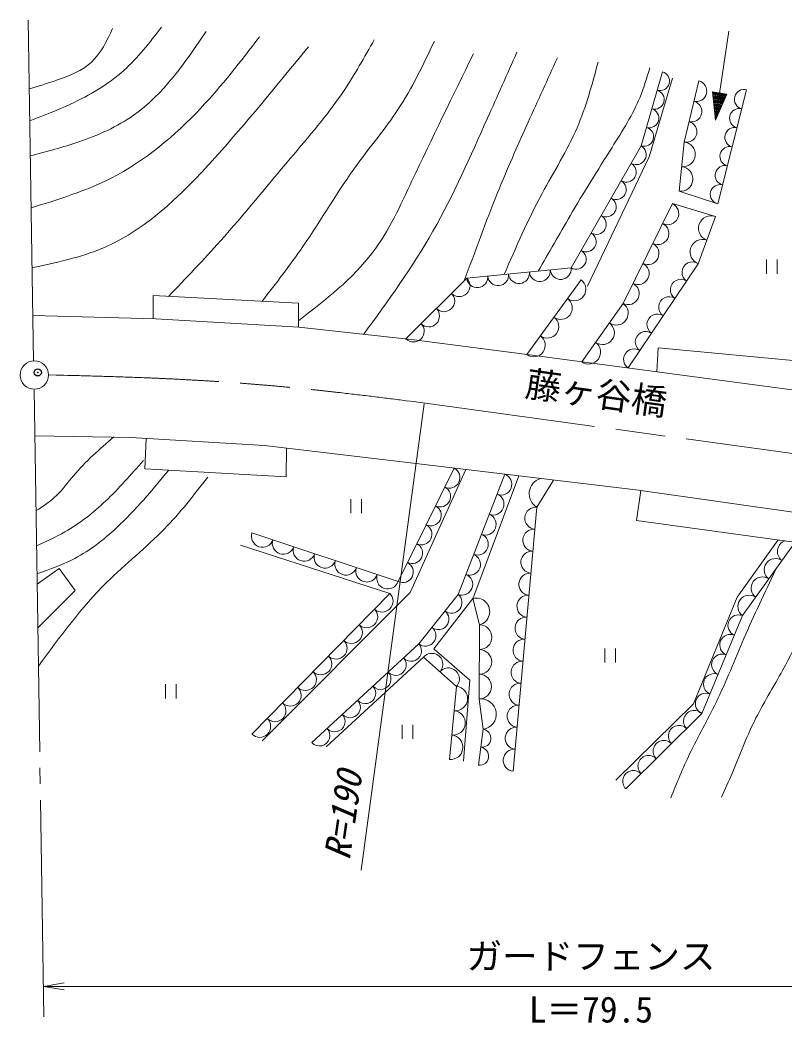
# Model space of a CAD drawing. Units: millimetres, scale not verified. Extents: x 40000 to 680000, y 20000 to 380000.
# Drawn here: x 377798 to 431589, y 243786 to 314374 of the extents above; entities that cross this region are included whole.
import ezdxf
from ezdxf.enums import TextEntityAlignment as Align

# ---------------------------------------------------------------- set-up
doc = ezdxf.new("R2010")
doc.units = ezdxf.units.MM
doc.header["$LTSCALE"] = 1000
doc.header["$PDMODE"] = 32
doc.header["$PDSIZE"] = 500
doc.linetypes.add('CHAIN', pattern=[18.5, 12, -1.5, 3.5, -1.5])
for name, color, linetype, lineweight in [('M-BGD', 7, 'Continuous', 13), ('M-BMK', 2, 'CHAIN', 13), ('M-BMK-SRVR', 3, 'Continuous', 13), ('M-STR-STR1', 1, 'Continuous', 13), ('M-STR-STR3', 7, 'Continuous', 13), ('M-TTL-TXT', 7, 'Continuous', 13)]:
    doc.layers.add(name, color=color, linetype=linetype, lineweight=lineweight)
doc.layers.add('M-OTRS', color=6, linetype='Continuous')
doc.styles.add('ＭＳ ゴシック', font='')
doc.styles.get('ＭＳ ゴシック').set_extended_font_data('MS Gothic')

# ---------------------------------------------------------------- blocks, each defined once
blk = doc.blocks.new('open_arrow')
at = {"color": 0, "linetype": 'Continuous', "lineweight": -2}
blk.add_lwpolyline([(7.5, 1.25), (0, 0), (7.5, -1.25)], dxfattribs=at)

msp = doc.modelspace()

# ---------------------------------------------------------------- linework, layer by layer
at = {"layer": 'M-BGD'}
for p, q in [((427653, 313597), (426713, 307327)), ((421486, 305514), (422975, 310741)), ((422034, 304750), (423675, 310294)), ((424495, 305788), (425523, 310094)), ((427511, 309160), (426488, 309314)), ((426713, 307327), (426488, 309314)), ((427498, 309130), (426491, 309281)), ((427478, 309083), (426497, 309230)), ((427457, 309035), (426503, 309178)), ((426863, 301434), (428896, 309472)), ((427436, 308988), (426509, 309127)), ((427416, 308940), (426515, 309075)), ((427395, 308893), (426521, 309024)), ((427374, 308845), (426526, 308973)), ((427354, 308798), (426532, 308921)), ((427333, 308750), (426538, 308870)), ((427312, 308703), (426544, 308818)), ((427292, 308656), (426550, 308767)), ((427271, 308608), (426556, 308715)), ((427250, 308561), (426561, 308664)), ((427230, 308513), (426567, 308613)), ((427209, 308466), (426573, 308561)), ((427188, 308418), (426579, 308510)), ((426713, 307327), (427511, 309160)), ((427168, 308371), (426585, 308458)), ((427147, 308323), (426591, 308407)), ((427126, 308276), (426596, 308355)), ((427106, 308228), (426602, 308304)), ((427085, 308181), (426608, 308252)), ((427064, 308133), (426614, 308201)), ((427044, 308086), (426620, 308150)), ((427023, 308039), (426625, 308098)), ((427002, 307991), (426631, 308047)), ((426982, 307944), (426637, 307995)), ((426961, 307896), (426643, 307944)), ((426940, 307849), (426649, 307892)), ((426920, 307801), (426655, 307841)), ((426899, 307754), (426660, 307790)), ((426878, 307706), (426666, 307738)), ((426858, 307659), (426672, 307687)), ((426837, 307611), (426678, 307635)), ((426816, 307564), (426684, 307584)), ((426796, 307517), (426690, 307532)), ((426775, 307469), (426695, 307481)), ((426754, 307422), (426701, 307430)), ((426734, 307374), (426707, 307378)), ((424160, 302320), (424495, 305788)), ((416551, 296929), (421486, 305514)), ((417700, 295653), (422034, 304750)), ((426863, 301434), (424160, 302320)), ((423681, 301458), (420213, 294426)), ((426695, 300549), (423681, 301458)), ((425499, 297224), (426695, 300549)), ((420569, 289885), (425499, 297224)), ((430301, 296519), (430301, 297519)), ((431051, 297519), (431051, 296519)), ((409222, 296199), (416551, 296929)), ((404927, 291938), (409222, 296199)), ((413445, 290830), (417252, 296082)), ((387151, 293358), (387150, 294979)), ((387150, 294979), (397390, 294450)), ((397390, 294450), (397369, 292749)), ((420213, 294426), (417299, 290319)), ((422581, 289618), (422674, 291306)), ((422674, 291306), (434629, 290188)), ((386583, 282793), (386676, 284922)), ((396529, 284237), (396521, 282226)), ((396521, 282226), (386583, 282793)), ((404384, 274858), (408319, 282836)), ((405243, 274088), (409156, 282735)), ((408599, 273945), (411894, 282406)), ((409637, 273640), (412867, 282290)), ((415312, 281996), (414138, 280084)), ((421161, 279155), (421464, 281253)), ((401065, 279656), (401065, 280656)), ((401815, 280656), (401815, 279656)), ((414138, 280084), (412488, 261499)), ((432918, 277531), (421161, 279155)), ((394107, 278284), (404384, 274858)), ((403794, 274019), (393291, 277422)), ((428240, 273744), (431112, 277781)), ((428615, 272453), (432318, 277614)), ((378997, 274668), (380553, 275778)), ((380553, 275778), (381661, 274214)), ((381661, 274214), (379045, 271606)), ((394107, 264105), (403794, 274019)), ((394816, 263637), (405243, 274088)), ((405838, 270469), (408599, 273945)), ((406902, 270122), (409633, 273657)), ((409633, 273657), (410115, 271809)), ((425160, 266245), (428240, 273744)), ((410115, 271809), (410075, 266586)), ((425748, 265561), (428615, 272453)), ((398315, 263518), (405838, 270469)), ((409432, 267912), (406902, 270122)), ((418913, 269144), (418913, 270144)), ((419663, 270144), (419663, 269144)), ((406172, 269539), (399316, 263219)), ((408502, 267477), (406172, 269539)), ((388035, 266626), (388035, 267626)), ((388785, 267626), (388785, 266626)), ((408991, 262208), (409432, 267912)), ((407993, 262335), (408502, 267477)), ((410075, 266586), (410356, 264457)), ((419704, 260884), (425160, 266245)), ((420400, 260269), (425748, 265561)), ((404678, 263779), (404678, 264779)), ((405428, 264779), (405428, 263779)), ((410356, 264457), (410035, 261926))]:
    msp.add_line(p, q, dxfattribs=at)
at = {"layer": 'M-BGD', "color": 1}
for p, q in [((387335, 293353), (378701, 293579)), ((397403, 292747), (387335, 293353)), ((405503, 291877), (397403, 292747)), ((413263, 290855), (405503, 291877)), ((434649, 288016), (413263, 290855)), ((378833, 285104), (385594, 284988)), ((385594, 284988), (394981, 284420)), ((394981, 284420), (405844, 283133)), ((405844, 283133), (421287, 281278)), ((421287, 281278), (433210, 279575))]:
    msp.add_line(p, q, dxfattribs=at)
at = {"layer": 'M-BGD'}
for centre, radius, start, end in [((422789, 310087), 679, 254.09678, 74.09678), ((425352, 309376), 738, 256.56436, 76.56436), ((422417, 308781), 679, 254.09678, 74.09678), ((428727, 308802), 691, 75.80326, 255.80326), ((425009, 307941), 738, 256.56436, 76.56436), ((422044, 307474), 679, 254.09678, 74.09678), ((428388, 307462), 691, 75.80326, 255.80326), ((424666, 306506), 738, 256.56436, 76.56436), ((421672, 306167), 679, 254.09678, 74.09678), ((428049, 306123), 691, 75.80326, 255.80326), ((424411, 304921), 871, 264.48498, 84.48498), ((421133, 304901), 707, 240.10831, 60.10831), ((427710, 304783), 691, 75.80326, 255.80326), ((420428, 303674), 707, 240.10831, 60.10831), ((424244, 303187), 871, 264.48498, 84.48498), ((427371, 303444), 691, 75.80326, 255.80326), ((419723, 302448), 707, 240.10831, 60.10831), ((427032, 302104), 691, 75.80326, 255.80326), ((419018, 301221), 707, 240.10831, 60.10831), ((423335, 300755), 784, 243.7475, 63.7475), ((418313, 299995), 707, 240.10831, 60.10831), ((422641, 299349), 784, 243.7475, 63.7475), ((426396, 299718), 883, 70.21561, 250.21561), ((417608, 298769), 707, 240.10831, 60.10831), ((421947, 297942), 784, 243.7475, 63.7475), ((425798, 298056), 883, 70.21561, 250.21561), ((416904, 297542), 707, 240.10831, 60.10831), ((421253, 296536), 784, 243.7475, 63.7475), ((425088, 296613), 737, 56.10995, 236.10995), ((411421, 296418), 736, 185.68788, 5.68788), ((412886, 296564), 736, 185.68788, 5.68788), ((414352, 296710), 736, 185.68788, 5.68788), ((415818, 296856), 736, 185.68788, 5.68788), ((408685, 295667), 756, 224.76829, 44.76829), ((409955, 296272), 736, 185.68788, 5.68788), ((416776, 295426), 811, 234.0621, 54.0621), ((420560, 295129), 784, 243.7475, 63.7475), ((424267, 295390), 737, 56.10995, 236.10995), ((407611, 294601), 756, 224.76829, 44.76829), ((415824, 294113), 811, 234.0621, 54.0621), ((419727, 293741), 839, 234.6422, 54.6422), ((423445, 294166), 737, 56.10995, 236.10995), ((406537, 293536), 756, 224.76829, 44.76829), ((422623, 292943), 737, 56.10995, 236.10995), ((405464, 292471), 756, 224.76829, 44.76829), ((414872, 292800), 811, 234.0621, 54.0621), ((418756, 292372), 839, 234.6422, 54.6422), ((421802, 291720), 737, 56.10995, 236.10995), ((413921, 291487), 811, 234.0621, 54.0621), ((417784, 291003), 839, 234.6422, 54.6422), ((420980, 290496), 737, 56.10995, 236.10995), ((407991, 282171), 741, 243.74688, 63.74688), ((411620, 281701), 757, 248.72373, 68.72373), ((414725, 281040), 1122, 107.84963, 238.45352), ((407335, 280841), 741, 243.74688, 63.74688), ((411070, 280291), 757, 248.72373, 68.72373), ((406679, 279512), 741, 243.74688, 63.74688), ((410521, 278881), 757, 248.72373, 68.72373), ((414070, 279309), 777, 84.92368, 264.92368), ((406024, 278182), 741, 243.74688, 63.74688), ((394841, 278039), 774, 161.56494, 341.56494), ((409972, 277470), 757, 248.72373, 68.72373), ((413932, 277760), 777, 84.92368, 264.92368), ((396310, 277550), 774, 161.56494, 341.56494), ((405368, 276853), 741, 243.74688, 63.74688), ((431855, 276969), 794, 109.93762, 234.34106), ((397778, 277060), 774, 161.56494, 341.56494), ((399246, 276571), 774, 161.56494, 341.56494), ((409423, 276060), 757, 248.72373, 68.72373), ((413795, 276212), 777, 84.92368, 264.92368), ((400714, 276082), 774, 161.56494, 341.56494), ((404712, 275523), 741, 243.74688, 63.74688), ((430929, 275679), 794, 54.34106, 234.34106), ((402182, 275592), 774, 161.56494, 341.56494), ((403650, 275103), 774, 161.56494, 341.56494), ((408874, 274650), 757, 248.72373, 68.72373), ((413657, 274663), 777, 84.92368, 264.92368), ((430004, 274388), 794, 54.34106, 234.34106), ((403256, 273468), 770, 225.663, 45.663), ((408139, 273365), 740, 231.53202, 51.53202), ((413519, 273114), 777, 84.92368, 264.92368), ((429078, 273098), 794, 54.34106, 234.34106), ((409874, 272733), 955, 284.62076, 104.62076), ((402180, 272366), 770, 225.663, 45.663), ((407218, 272207), 740, 231.53202, 51.53202), ((428328, 271764), 746, 67.41258, 247.41258), ((401104, 271265), 770, 225.663, 45.663), ((410109, 270938), 870, 269.55916, 89.55916), ((413382, 271565), 777, 84.92368, 264.92368), ((406298, 271048), 740, 231.53202, 51.53202), ((427755, 270385), 746, 67.41258, 247.41258), ((400027, 270163), 770, 225.663, 45.663), ((405300, 269973), 732, 222.73939, 42.73939), ((413244, 270017), 777, 84.92368, 264.92368), ((406754, 269024), 778, 318.48921, 138.48921), ((410095, 269198), 870, 269.55916, 89.55916), ((427181, 269007), 746, 67.41258, 247.41258), ((398951, 269062), 770, 225.663, 45.663), ((404226, 268980), 732, 222.73939, 42.73939), ((413107, 268468), 777, 84.92368, 264.92368), ((397875, 267960), 770, 225.663, 45.663), ((403151, 267987), 732, 222.73939, 42.73939), ((407919, 267993), 778, 318.48921, 138.48921), ((410082, 267457), 870, 269.55916, 89.55916), ((426608, 267629), 746, 67.41258, 247.41258), ((412969, 266919), 777, 84.92368, 264.92368), ((396798, 266859), 770, 225.663, 45.663), ((402076, 266994), 732, 222.73939, 42.73939), ((408417, 266620), 861, 264.34839, 84.34839), ((426035, 266250), 746, 67.41258, 247.41258), ((395722, 265757), 770, 225.663, 45.663), ((401002, 266001), 732, 222.73939, 42.73939), ((410216, 265522), 1074, 277.52371, 97.52371), ((412832, 265371), 777, 84.92368, 264.92368), ((399927, 265007), 732, 222.73939, 42.73939), ((408247, 264906), 861, 264.34839, 84.34839), ((425213, 265032), 752, 44.70302, 224.70302), ((394646, 264656), 770, 225.663, 45.663), ((424144, 263973), 752, 44.70302, 224.70302), ((398853, 264014), 732, 222.73939, 42.73939), ((408078, 263192), 861, 264.34839, 84.34839), ((410276, 263825), 638, 262.76297, 82.76297), ((412694, 263822), 777, 84.92368, 264.92368), ((423074, 262915), 752, 44.70302, 224.70302), ((410115, 262559), 638, 262.76297, 82.76297), ((412556, 262273), 777, 84.92368, 264.92368), ((422004, 261856), 752, 44.70302, 224.70302), ((420935, 260798), 752, 44.70302, 224.70302)]:
    msp.add_arc(centre, radius, start, end, dxfattribs=at)
for points, knots in [([(384302, 313776), (383895, 312904), (383487, 312032), (382826, 311414), (382168, 310800), (381258, 310438), (380366, 310135), (379721, 309916), (379086, 309729), (378451, 309541)], [0, 0, 0, 0, 1, 1, 1, 2, 2, 2, 3, 3, 3, 3]), ([(387746, 313874), (386918, 312796), (386090, 311718), (385089, 310824), (383995, 309846), (382693, 309087), (381350, 308462), (380409, 308025), (379448, 307654), (378486, 307283)], [0, 0, 0, 0, 1, 1, 1, 2, 2, 2, 3, 3, 3, 3]), ([(390895, 313579), (389390, 311369), (387885, 309158), (385778, 307675), (384626, 306865), (383295, 306271), (381940, 305806), (380812, 305418), (379668, 305118), (378525, 304819)], [0, 0, 0, 0, 1, 1, 1, 2, 2, 2, 3, 3, 3, 3]), ([(394634, 313185), (393314, 311470), (391994, 309755), (390501, 308167), (388665, 306215), (386567, 304453), (384204, 303247), (382430, 302342), (380506, 301750), (378582, 301158)], [0, 0, 0, 0, 1, 1, 1, 2, 2, 2, 3, 3, 3, 3]), ([(388240, 294923), (389468, 296209), (390696, 297495), (391878, 298819), (393566, 300710), (395161, 302681), (396798, 304625), (398094, 306164), (399417, 307687), (400537, 309348), (401325, 310516), (402014, 311752), (402702, 312989)], [0, 0, 0, 0, 1, 1, 1, 2, 2, 2, 3, 3, 3, 4, 4, 4, 4]), ([(394820, 294583), (395800, 295847), (396779, 297110), (397684, 298426), (398998, 300336), (400154, 302355), (401521, 304231), (402461, 305520), (403501, 306741), (404375, 308069), (405372, 309584), (406153, 311237), (406933, 312890)], [0, 0, 0, 0, 1, 1, 1, 2, 2, 2, 3, 3, 3, 4, 4, 4, 4]), ([(398077, 312497), (396097, 310065), (394116, 307632), (391977, 305215), (389537, 302458), (386892, 299720), (383613, 298327), (382054, 297665), (380351, 297307), (378648, 296949)], [0, 0, 0, 0, 1, 1, 1, 2, 2, 2, 3, 3, 3, 3]), ([(397375, 293212), (399286, 294686), (401197, 296159), (402604, 298032), (403736, 299540), (404542, 301306), (405359, 303050), (406779, 306080), (408233, 309042), (409688, 312005)], [0, 0, 0, 0, 1, 1, 1, 2, 2, 2, 3, 3, 3, 3]), ([(401964, 292257), (403678, 294621), (405393, 296986), (406835, 299508), (408295, 302063), (409476, 304779), (410672, 307478), (411358, 309024), (412048, 310563), (412739, 312103)], [0, 0, 0, 0, 1, 1, 1, 2, 2, 2, 3, 3, 3, 3]), ([(409042, 296021), (409791, 298078), (410540, 300136), (411361, 302165), (412044, 303853), (412778, 305522), (413526, 307183), (414207, 308696), (414899, 310203), (415592, 311709)], [0, 0, 0, 0, 1, 1, 1, 2, 2, 2, 3, 3, 3, 3]), ([(411843, 296460), (412678, 298387), (413512, 300313), (414510, 302165), (415339, 303705), (416282, 305193), (416970, 306789), (417607, 308269), (418026, 309842), (418446, 311414)], [0, 0, 0, 0, 1, 1, 1, 2, 2, 2, 3, 3, 3, 3]), ([(414240, 296699), (414979, 298001), (415719, 299303), (416478, 300591), (417433, 302212), (418420, 303811), (419430, 305412), (420153, 306559), (420889, 307708), (421397, 308954), (421671, 309624), (421879, 310322), (422086, 311021)], [0, 0, 0, 0, 1, 1, 1, 2, 2, 2, 3, 3, 3, 4, 4, 4, 4]), ([(384400, 285044), (383399, 284175), (382397, 283306), (381547, 282289), (381158, 281823), (380800, 281327), (380366, 280911), (379933, 280497), (379425, 280164), (378916, 279831)], [0, 0, 0, 0, 1, 1, 1, 2, 2, 2, 3, 3, 3, 3]), ([(386467, 283371), (385612, 282392), (384757, 281412), (383810, 280518), (382940, 279696), (381992, 278945), (380956, 278353), (380312, 277984), (379633, 277677), (378955, 277370)], [0, 0, 0, 0, 1, 1, 1, 2, 2, 2, 3, 3, 3, 3]), ([(388250, 282698), (387092, 281295), (385934, 279893), (384597, 278648), (383700, 277813), (382723, 277049), (381645, 276483), (380800, 276040), (379893, 275719), (378985, 275398)], [0, 0, 0, 0, 1, 1, 1, 2, 2, 2, 3, 3, 3, 3]), ([(390993, 282190), (390020, 280935), (389047, 279680), (387943, 278550), (386664, 277240), (385209, 276098), (383908, 274811), (382104, 273026), (380596, 270962), (379087, 268899)], [0, 0, 0, 0, 1, 1, 1, 2, 2, 2, 3, 3, 3, 3]), ([(436105, 279178), (435407, 277476), (434710, 275773), (433992, 274076), (433211, 272233), (432407, 270398), (431446, 268642), (430783, 267431), (430045, 266257), (429439, 265020), (428854, 263826), (428392, 262574), (427872, 261348), (427635, 260789), (427386, 260236), (427138, 259683)], [0, 0, 0, 0, 1, 1, 1, 2, 2, 2, 3, 3, 3, 4, 4, 4, 5, 5, 5, 5]), ([(430922, 275668), (430162, 274070), (429403, 272472), (428704, 270845), (428058, 269341), (427463, 267812), (426746, 266341), (426151, 265122), (425472, 263942), (424886, 262719), (424403, 261710), (423983, 260672), (423564, 259634)], [0, 0, 0, 0, 1, 1, 1, 2, 2, 2, 3, 3, 3, 4, 4, 4, 4])]:
    msp.add_open_spline(points, degree=3, knots=knots, dxfattribs=at)
at = {"layer": 'M-BMK'}
msp.add_line((406315, 287412), (477050, 277688), dxfattribs=at)
msp.add_open_spline([(379798, 289401), (382668, 289328), (385538, 289256), (388405, 289117), (391466, 288970), (394524, 288748), (397573, 288442), (400493, 288150), (403404, 287781), (406315, 287412)], degree=3, knots=[0, 0, 0, 0, 1, 1, 1, 2, 2, 2, 3, 3, 3, 3], dxfattribs=at)
at = {"layer": 'M-BMK-SRVR'}
for p, q in [((378375, 314374), (378751, 290356)), ((378783, 288350), (379182, 262875)), ((379199, 261744), (379217, 260617)), ((379235, 259458), (379474, 244222))]:
    msp.add_line(p, q, dxfattribs=at)
msp.add_circle((378798, 289388), 1000, dxfattribs=at)
at = {"layer": 'M-OTRS'}
msp.add_point((379044, 289572), dxfattribs=at)
at = {"layer": 'M-STR-STR3'}
msp.add_line((456333, 246357), (379440, 246357), dxfattribs=at)
at = {"layer": 'M-TTL-TXT'}
msp.add_line((406223, 287367), (401790, 254534), dxfattribs=at)

# ---------------------------------------------------------------- block references
at = {"layer": 'M-STR-STR3', "xscale": 193, "yscale": 193}
msp.add_blockref('open_arrow', (379440, 246357), dxfattribs=at)

# ---------------------------------------------------------------- texts
at = {"layer": 'M-STR-STR1', "style": 'ＭＳ ゴシック'}
msp.add_text('藤ヶ谷橋', height=1833, rotation=351.97, dxfattribs=at).set_placement((413172, 287372), align=Align.BOTTOM_LEFT)
at = {"layer": 'M-STR-STR3', "style": 'ＭＳ ゴシック'}
for s, p in [('ガードフェンス', (409202, 247016)), ('L＝79.5', (413577, 243266))]:
    msp.add_text(s, height=1833, dxfattribs=at).set_placement(p, align=Align.BOTTOM_LEFT)
at = {"layer": 'M-TTL-TXT', "style": 'ＭＳ ゴシック', "oblique": 15}
msp.add_text('R=190', height=1833, rotation=81.674, dxfattribs=at).set_placement((401524, 255119), align=Align.BOTTOM_LEFT)

doc.saveas('drawing.dxf')
